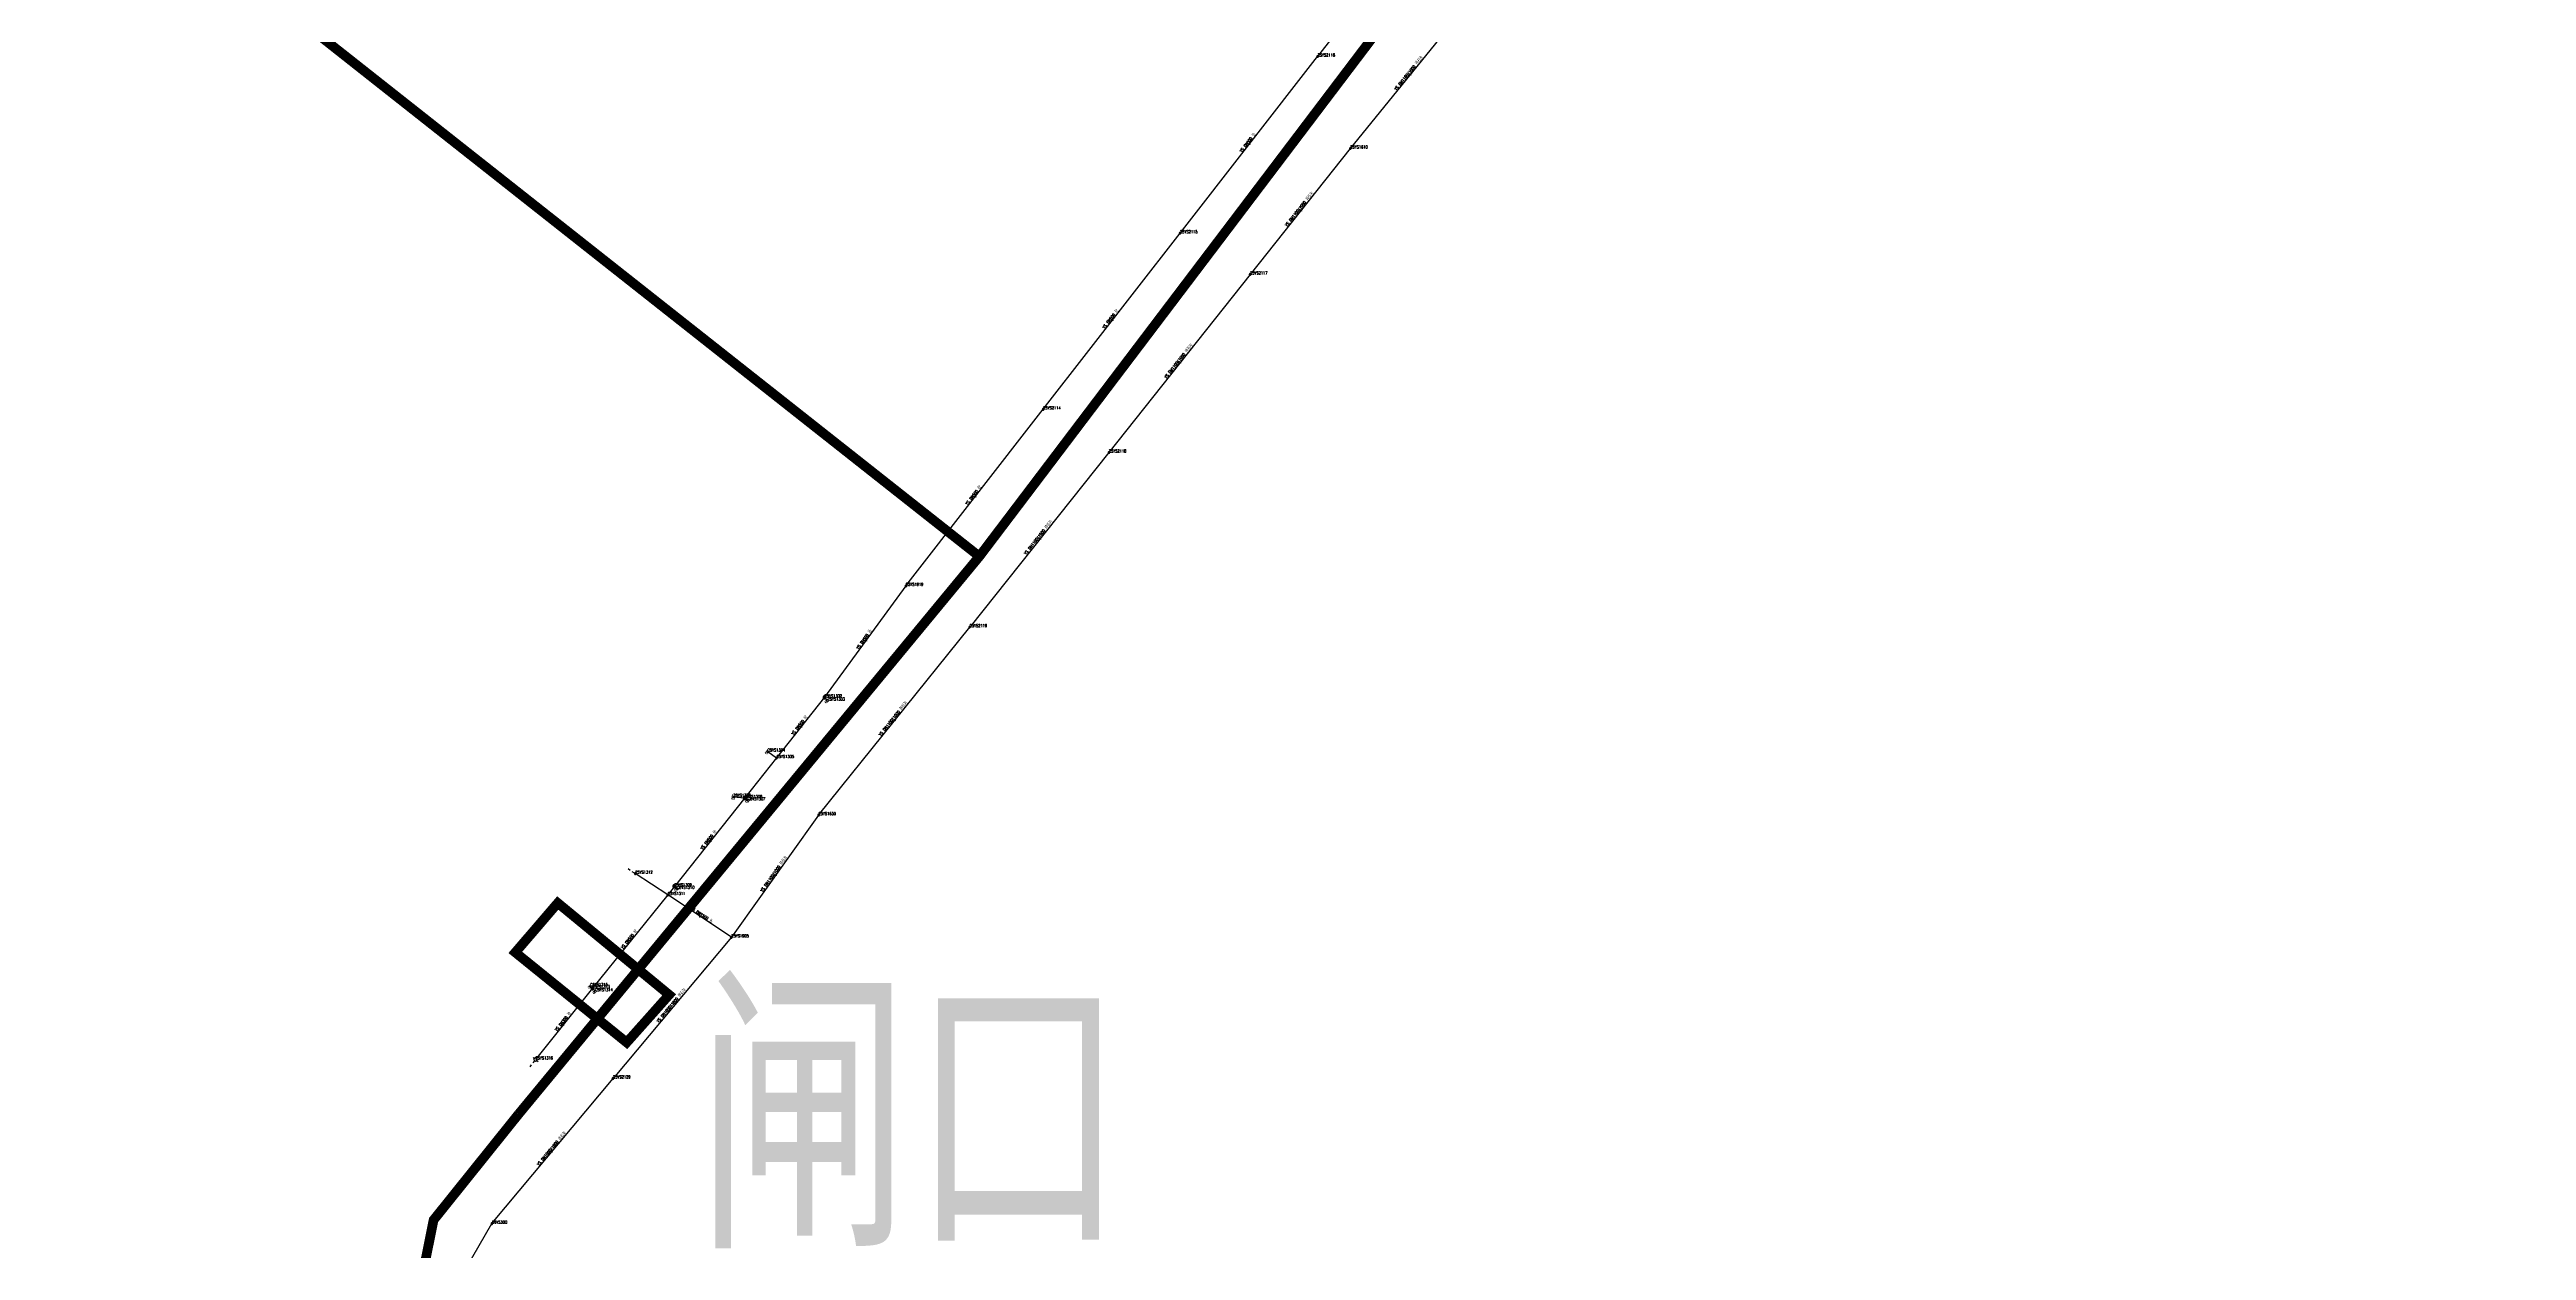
# Model space of a CAD drawing. Extents: x 78813 to 99477, y 2421021 to 2448125.
# Drawn here: x 86270 to 87039, y 2424744 to 2425117 of the extents above; entities that cross this region are included whole.
import ezdxf
from ezdxf.enums import TextEntityAlignment as Align

# ---------------------------------------------------------------- set-up
doc = ezdxf.new("R2010")
doc.units = 0
doc.set_wipeout_variables(frame=1)
doc.layers.get('0').update_dxf_attribs({"linetype": 'CONTINUOUS'})
doc.layers.add('DX_YS', color=42, linetype='CONTINUOUS')
doc.layers.add('道路', color=5, linetype='CONTINUOUS')
doc.layers.add('YSLINE', color=7, linetype='CONTINUOUS', true_color=0xcc9900)
doc.layers.add('道路名称', color=7, linetype='CONTINUOUS', lineweight=0)
doc.styles.add('CcNameZT', font='txt.SHX', dxfattribs={"width": 0.8, "bigfont": 'HZTXT.SHX'})
doc.styles.add('PointNameZT', font='txt.SHX', dxfattribs={"width": 0.8, "bigfont": 'HZTXT.SHX'})
doc.styles.add('宋体0.7', font='', dxfattribs={"width": 0.7})
doc.styles.get('宋体0.7').set_extended_font_data('SimSun')

# ---------------------------------------------------------------- blocks, each defined once
blk = doc.blocks.new('PS雨水井')
blk.add_lwpolyline([(1, 0), (1, 0.1), (1, 0.1), (1, 0.2), (1, 0.3), (0.9, 0.3), (0.9, 0.4), (0.9, 0.5), (0.8, 0.5), (0.8, 0.6), (0.8, 0.6), (0.7, 0.7), (0.7, 0.7), (0.6, 0.8), (0.6, 0.8), (0.5, 0.9), (0.4, 0.9), (0.4, 0.9), (0.3, 1), (0.2, 1), (0.2, 1), (0.1, 1), (0, 1), (0, 1), (-0.1, 1), (-0.2, 1), (-0.2, 1), (-0.3, 1), (-0.4, 0.9), (-0.4, 0.9), (-0.5, 0.9), (-0.6, 0.8), (-0.6, 0.8), (-0.7, 0.7), (-0.7, 0.7), (-0.8, 0.6), (-0.8, 0.6), (-0.8, 0.5), (-0.9, 0.5), (-0.9, 0.4), (-0.9, 0.3), (-1, 0.3), (-1, 0.2), (-1, 0.1), (-1, 0.1), (-1, 0), (-1, -0.1), (-1, -0.1), (-1, -0.2), (-1, -0.3), (-0.9, -0.3), (-0.9, -0.4), (-0.9, -0.5), (-0.8, -0.5), (-0.8, -0.6), (-0.8, -0.6), (-0.7, -0.7), (-0.7, -0.7), (-0.6, -0.8), (-0.6, -0.8), (-0.5, -0.9), (-0.4, -0.9), (-0.4, -0.9), (-0.3, -1), (-0.2, -1), (-0.2, -1), (-0.1, -1), (0, -1), (0, -1), (0.1, -1), (0.2, -1), (0.2, -1), (0.3, -1), (0.4, -0.9), (0.4, -0.9), (0.5, -0.9), (0.6, -0.8), (0.6, -0.8), (0.7, -0.7), (0.7, -0.7), (0.8, -0.6), (0.8, -0.6), (0.8, -0.5), (0.9, -0.5), (0.9, -0.4), (0.9, -0.3), (1, -0.3), (1, -0.2), (1, -0.1), (1, 0)], close=True)
blk.add_wipeout([(1, 0), (1, 0.1), (1, 0.1), (1, 0.2), (1, 0.3), (0.9, 0.3), (0.9, 0.4), (0.9, 0.5), (0.8, 0.5), (0.8, 0.6), (0.8, 0.6), (0.7, 0.7), (0.7, 0.7), (0.6, 0.8), (0.6, 0.8), (0.5, 0.9), (0.4, 0.9), (0.4, 0.9), (0.3, 1), (0.2, 1), (0.2, 1), (0.1, 1), (0, 1), (0, 1), (-0.1, 1), (-0.2, 1), (-0.2, 1), (-0.3, 1), (-0.4, 0.9), (-0.4, 0.9), (-0.5, 0.9), (-0.6, 0.8), (-0.6, 0.8), (-0.7, 0.7), (-0.7, 0.7), (-0.8, 0.6), (-0.8, 0.6), (-0.8, 0.5), (-0.9, 0.5), (-0.9, 0.4), (-0.9, 0.3), (-1, 0.3), (-1, 0.2), (-1, 0.1), (-1, 0.1), (-1, 0), (-1, -0.1), (-1, -0.1), (-1, -0.2), (-1, -0.3), (-0.9, -0.3), (-0.9, -0.4), (-0.9, -0.5), (-0.8, -0.5), (-0.8, -0.6), (-0.8, -0.6), (-0.7, -0.7), (-0.7, -0.7), (-0.6, -0.8), (-0.6, -0.8), (-0.5, -0.9), (-0.4, -0.9), (-0.4, -0.9), (-0.3, -1), (-0.2, -1), (-0.2, -1), (-0.1, -1), (0, -1), (0, -1), (0.1, -1), (0.2, -1), (0.2, -1), (0.3, -1), (0.4, -0.9), (0.4, -0.9), (0.5, -0.9), (0.6, -0.8), (0.6, -0.8), (0.7, -0.7), (0.7, -0.7), (0.8, -0.6), (0.8, -0.6), (0.8, -0.5), (0.9, -0.5), (0.9, -0.4), (0.9, -0.3), (1, -0.3), (1, -0.2), (1, -0.1)])
for p, q in [((-1, 0), (0, 0)), ((-0.9, 0.5), (0, 0.5)), ((0, 1), (0, 0)), ((0, 0.5), (0.9, 0.5)), ((0, 0), (0, -1)), ((0, 0), (1, 0)), ((-0.9, -0.5), (0, -0.5)), ((0, -0.5), (0.9, -0.5))]:
    blk.add_line(p, q)
blk = doc.blocks.new('GC546')
at = {"color": 0}
for p in [(0.866, 0.5), (0.866, -0.5)]:
    blk.add_line(p, (0, 0), dxfattribs=at)
blk = doc.blocks.new('PS预留口')
blk.add_lwpolyline([(4.2, 0), (5.8, 0)])
blk.add_wipeout([(1, 0), (1, 0.1), (1, 0.1), (1, 0.2), (1, 0.3), (0.9, 0.3), (0.9, 0.4), (0.9, 0.5), (0.8, 0.5), (0.8, 0.6), (0.8, 0.6), (0.7, 0.7), (0.7, 0.7), (0.6, 0.8), (0.6, 0.8), (0.5, 0.9), (0.4, 0.9), (0.4, 0.9), (0.3, 1), (0.2, 1), (0.2, 1), (0.1, 1), (0, 1), (0, 1), (-0.1, 1), (-0.2, 1), (-0.2, 1), (-0.3, 1), (-0.4, 0.9), (-0.4, 0.9), (-0.5, 0.9), (-0.6, 0.8), (-0.6, 0.8), (-0.7, 0.7), (-0.7, 0.7), (-0.8, 0.6), (-0.8, 0.6), (-0.8, 0.5), (-0.9, 0.5), (-0.9, 0.4), (-0.9, 0.3), (-1, 0.3), (-1, 0.2), (-1, 0.1), (-1, 0.1), (-1, 0), (-1, -0.1), (-1, -0.1), (-1, -0.2), (-1, -0.3), (-0.9, -0.3), (-0.9, -0.4), (-0.9, -0.5), (-0.8, -0.5), (-0.8, -0.6), (-0.8, -0.6), (-0.7, -0.7), (-0.7, -0.7), (-0.6, -0.8), (-0.6, -0.8), (-0.5, -0.9), (-0.4, -0.9), (-0.4, -0.9), (-0.3, -1), (-0.2, -1), (-0.2, -1), (-0.1, -1), (0, -1), (0, -1), (0.1, -1), (0.2, -1), (0.2, -1), (0.3, -1), (0.4, -0.9), (0.4, -0.9), (0.5, -0.9), (0.6, -0.8), (0.6, -0.8), (0.7, -0.7), (0.7, -0.7), (0.8, -0.6), (0.8, -0.6), (0.8, -0.5), (0.9, -0.5), (0.9, -0.4), (0.9, -0.3), (1, -0.3), (1, -0.2), (1, -0.1)])
blk.add_line((1, 0), (2.6, 0))
blk.add_lwpolyline([(1, 0), (1, 0.1), (1, 0.1), (1, 0.2), (1, 0.3), (0.9, 0.3), (0.9, 0.4), (0.9, 0.5), (0.8, 0.5), (0.8, 0.6), (0.8, 0.6), (0.7, 0.7), (0.7, 0.7), (0.6, 0.8), (0.6, 0.8), (0.5, 0.9), (0.4, 0.9), (0.4, 0.9), (0.3, 1), (0.2, 1), (0.2, 1), (0.1, 1), (0, 1), (0, 1), (-0.1, 1), (-0.2, 1), (-0.2, 1), (-0.3, 1), (-0.4, 0.9), (-0.4, 0.9), (-0.5, 0.9), (-0.6, 0.8), (-0.6, 0.8), (-0.7, 0.7), (-0.7, 0.7), (-0.8, 0.6), (-0.8, 0.6), (-0.8, 0.5), (-0.9, 0.5), (-0.9, 0.4), (-0.9, 0.3), (-1, 0.3), (-1, 0.2), (-1, 0.1), (-1, 0.1), (-1, 0), (-1, -0.1), (-1, -0.1), (-1, -0.2), (-1, -0.3), (-0.9, -0.3), (-0.9, -0.4), (-0.9, -0.5), (-0.8, -0.5), (-0.8, -0.6), (-0.8, -0.6), (-0.7, -0.7), (-0.7, -0.7), (-0.6, -0.8), (-0.6, -0.8), (-0.5, -0.9), (-0.4, -0.9), (-0.4, -0.9), (-0.3, -1), (-0.2, -1), (-0.2, -1), (-0.1, -1), (0, -1), (0, -1), (0.1, -1), (0.2, -1), (0.2, -1), (0.3, -1), (0.4, -0.9), (0.4, -0.9), (0.5, -0.9), (0.6, -0.8), (0.6, -0.8), (0.7, -0.7), (0.7, -0.7), (0.8, -0.6), (0.8, -0.6), (0.8, -0.5), (0.9, -0.5), (0.9, -0.4), (0.9, -0.3), (1, -0.3), (1, -0.2), (1, -0.1), (1, 0)], close=True)
for points in [[(0, 1), (0, 2)], [(0, -2), (0, -1)]]:
    blk.add_lwpolyline(points)
blk = doc.blocks.new('PS管线点')
blk.add_wipeout([(0.5, 0), (0.5, 0), (0.5, 0.1), (0.5, 0.1), (0.5, 0.1), (0.5, 0.2), (0.5, 0.2), (0.4, 0.2), (0.4, 0.3), (0.4, 0.3), (0.4, 0.3), (0.4, 0.3), (0.3, 0.4), (0.3, 0.4), (0.3, 0.4), (0.2, 0.4), (0.2, 0.4), (0.2, 0.5), (0.2, 0.5), (0.1, 0.5), (0.1, 0.5), (0.1, 0.5), (0, 0.5), (0, 0.5), (-0.1, 0.5), (-0.1, 0.5), (-0.1, 0.5), (-0.2, 0.5), (-0.2, 0.5), (-0.2, 0.4), (-0.3, 0.4), (-0.3, 0.4), (-0.3, 0.4), (-0.3, 0.4), (-0.4, 0.3), (-0.4, 0.3), (-0.4, 0.3), (-0.4, 0.3), (-0.4, 0.2), (-0.5, 0.2), (-0.5, 0.2), (-0.5, 0.1), (-0.5, 0.1), (-0.5, 0.1), (-0.5, 0), (-0.5, 0), (-0.5, 0), (-0.5, -0.1), (-0.5, -0.1), (-0.5, -0.1), (-0.5, -0.2), (-0.5, -0.2), (-0.4, -0.2), (-0.4, -0.3), (-0.4, -0.3), (-0.4, -0.3), (-0.4, -0.3), (-0.3, -0.4), (-0.3, -0.4), (-0.3, -0.4), (-0.3, -0.4), (-0.2, -0.4), (-0.2, -0.5), (-0.2, -0.5), (-0.1, -0.5), (-0.1, -0.5), (-0.1, -0.5), (0, -0.5), (0, -0.5), (0.1, -0.5), (0.1, -0.5), (0.1, -0.5), (0.2, -0.5), (0.2, -0.5), (0.2, -0.4), (0.2, -0.4), (0.3, -0.4), (0.3, -0.4), (0.3, -0.4), (0.4, -0.3), (0.4, -0.3), (0.4, -0.3), (0.4, -0.3), (0.4, -0.2), (0.5, -0.2), (0.5, -0.2), (0.5, -0.1), (0.5, -0.1), (0.5, -0.1)])
blk.add_lwpolyline([(0.5, 0), (0.5, 0), (0.5, 0.1), (0.5, 0.1), (0.5, 0.1), (0.5, 0.2), (0.5, 0.2), (0.4, 0.2), (0.4, 0.3), (0.4, 0.3), (0.4, 0.3), (0.4, 0.3), (0.3, 0.4), (0.3, 0.4), (0.3, 0.4), (0.2, 0.4), (0.2, 0.4), (0.2, 0.5), (0.2, 0.5), (0.1, 0.5), (0.1, 0.5), (0.1, 0.5), (0, 0.5), (0, 0.5), (-0.1, 0.5), (-0.1, 0.5), (-0.1, 0.5), (-0.2, 0.5), (-0.2, 0.5), (-0.2, 0.4), (-0.3, 0.4), (-0.3, 0.4), (-0.3, 0.4), (-0.3, 0.4), (-0.4, 0.3), (-0.4, 0.3), (-0.4, 0.3), (-0.4, 0.3), (-0.4, 0.2), (-0.5, 0.2), (-0.5, 0.2), (-0.5, 0.1), (-0.5, 0.1), (-0.5, 0.1), (-0.5, 0), (-0.5, 0), (-0.5, 0), (-0.5, -0.1), (-0.5, -0.1), (-0.5, -0.1), (-0.5, -0.2), (-0.5, -0.2), (-0.4, -0.2), (-0.4, -0.3), (-0.4, -0.3), (-0.4, -0.3), (-0.4, -0.3), (-0.3, -0.4), (-0.3, -0.4), (-0.3, -0.4), (-0.3, -0.4), (-0.2, -0.4), (-0.2, -0.5), (-0.2, -0.5), (-0.1, -0.5), (-0.1, -0.5), (-0.1, -0.5), (0, -0.5), (0, -0.5), (0.1, -0.5), (0.1, -0.5), (0.1, -0.5), (0.2, -0.5), (0.2, -0.5), (0.2, -0.4), (0.2, -0.4), (0.3, -0.4), (0.3, -0.4), (0.3, -0.4), (0.4, -0.3), (0.4, -0.3), (0.4, -0.3), (0.4, -0.3), (0.4, -0.2), (0.5, -0.2), (0.5, -0.2), (0.5, -0.1), (0.5, -0.1), (0.5, -0.1), (0.5, 0)], close=True)
blk = doc.blocks.new('PS非普查')
blk.add_lwpolyline([(3.7, 0), (5.3, 0)])
blk.add_wipeout([(0.5, 0), (0.5, 0), (0.5, 0.1), (0.5, 0.1), (0.5, 0.1), (0.5, 0.2), (0.5, 0.2), (0.4, 0.2), (0.4, 0.3), (0.4, 0.3), (0.4, 0.3), (0.4, 0.3), (0.3, 0.4), (0.3, 0.4), (0.3, 0.4), (0.2, 0.4), (0.2, 0.4), (0.2, 0.5), (0.2, 0.5), (0.1, 0.5), (0.1, 0.5), (0.1, 0.5), (0, 0.5), (0, 0.5), (-0.1, 0.5), (-0.1, 0.5), (-0.1, 0.5), (-0.2, 0.5), (-0.2, 0.5), (-0.2, 0.4), (-0.3, 0.4), (-0.3, 0.4), (-0.3, 0.4), (-0.3, 0.4), (-0.4, 0.3), (-0.4, 0.3), (-0.4, 0.3), (-0.4, 0.3), (-0.4, 0.2), (-0.5, 0.2), (-0.5, 0.2), (-0.5, 0.1), (-0.5, 0.1), (-0.5, 0.1), (-0.5, 0), (-0.5, 0), (-0.5, 0), (-0.5, -0.1), (-0.5, -0.1), (-0.5, -0.1), (-0.5, -0.2), (-0.5, -0.2), (-0.4, -0.2), (-0.4, -0.3), (-0.4, -0.3), (-0.4, -0.3), (-0.4, -0.3), (-0.3, -0.4), (-0.3, -0.4), (-0.3, -0.4), (-0.3, -0.4), (-0.2, -0.4), (-0.2, -0.5), (-0.2, -0.5), (-0.1, -0.5), (-0.1, -0.5), (-0.1, -0.5), (0, -0.5), (0, -0.5), (0.1, -0.5), (0.1, -0.5), (0.1, -0.5), (0.2, -0.5), (0.2, -0.5), (0.2, -0.4), (0.2, -0.4), (0.3, -0.4), (0.3, -0.4), (0.3, -0.4), (0.4, -0.3), (0.4, -0.3), (0.4, -0.3), (0.4, -0.3), (0.4, -0.2), (0.5, -0.2), (0.5, -0.2), (0.5, -0.1), (0.5, -0.1), (0.5, -0.1)])
blk.add_line((0.5, 0), (2.1, 0))
blk.add_lwpolyline([(0.5, 0), (0.5, 0), (0.5, 0.1), (0.5, 0.1), (0.5, 0.1), (0.5, 0.2), (0.5, 0.2), (0.4, 0.2), (0.4, 0.3), (0.4, 0.3), (0.4, 0.3), (0.4, 0.3), (0.3, 0.4), (0.3, 0.4), (0.3, 0.4), (0.2, 0.4), (0.2, 0.4), (0.2, 0.5), (0.2, 0.5), (0.1, 0.5), (0.1, 0.5), (0.1, 0.5), (0, 0.5), (0, 0.5), (-0.1, 0.5), (-0.1, 0.5), (-0.1, 0.5), (-0.2, 0.5), (-0.2, 0.5), (-0.2, 0.4), (-0.3, 0.4), (-0.3, 0.4), (-0.3, 0.4), (-0.3, 0.4), (-0.4, 0.3), (-0.4, 0.3), (-0.4, 0.3), (-0.4, 0.3), (-0.4, 0.2), (-0.5, 0.2), (-0.5, 0.2), (-0.5, 0.1), (-0.5, 0.1), (-0.5, 0.1), (-0.5, 0), (-0.5, 0), (-0.5, 0), (-0.5, -0.1), (-0.5, -0.1), (-0.5, -0.1), (-0.5, -0.2), (-0.5, -0.2), (-0.4, -0.2), (-0.4, -0.3), (-0.4, -0.3), (-0.4, -0.3), (-0.4, -0.3), (-0.3, -0.4), (-0.3, -0.4), (-0.3, -0.4), (-0.3, -0.4), (-0.2, -0.4), (-0.2, -0.5), (-0.2, -0.5), (-0.1, -0.5), (-0.1, -0.5), (-0.1, -0.5), (0, -0.5), (0, -0.5), (0.1, -0.5), (0.1, -0.5), (0.1, -0.5), (0.2, -0.5), (0.2, -0.5), (0.2, -0.4), (0.2, -0.4), (0.3, -0.4), (0.3, -0.4), (0.3, -0.4), (0.4, -0.3), (0.4, -0.3), (0.4, -0.3), (0.4, -0.3), (0.4, -0.2), (0.5, -0.2), (0.5, -0.2), (0.5, -0.1), (0.5, -0.1), (0.5, -0.1), (0.5, 0)], close=True)
blk = doc.blocks.new('PS雨篦')
blk.add_lwpolyline([(-1.5, 0.5), (0, 0.5), (1.5, 0.5), (1.5, -0.5), (0, -0.5), (-1.5, -0.5)], close=True)
blk.add_wipeout([(-1.5, 0.5), (0, 0.5), (1.5, 0.5), (1.5, -0.5), (0, -0.5), (-1.5, -0.5)])
for p, q in [((-0.5, -0.5), (-0.5, 0.5)), ((0.5, -0.5), (0.5, 0.5))]:
    blk.add_line(p, q)
blk = doc.blocks.new('测量点')
h = blk.add_hatch(color=256)
edge = h.paths.add_edge_path()
edge.add_arc((0, 0), 0.5, 0, 360)
blk.add_circle((0, 0), 0.5)

msp = doc.modelspace()

# ---------------------------------------------------------------- linework, layer by layer
at = {"layer": '道路', "const_width": 3, "flags": 128}
msp.add_lwpolyline([(86271.17, 2425186.79), (86558.63, 2424959.81)], dxfattribs=at)

# ---------------------------------------------------------------- block references
at = {"layer": 'DX_YS'}
for p, xscale, yscale, zscale, rotation in [((86692.34, 2425109.34, 3.47), 0.5000000000248985, 0.5, 0.5, 50.90666430980649), ((86642.36, 2425087.79, 3.7), 0.5000000000588567, 0.5, 0.5, 52.09829965047166), ((86658.34, 2425067.08, 3.29), 0.4999999999475965, 0.5, 0.5, 51.50288924785326), ((86599.73, 2425032.95, 3.45), 0.5000000001752632, 0.5, 0.5, 52.17531344265701), ((86620.82, 2425019.81, 3.12), 0.5000000001353839, 0.5, 0.5, 51.59717233039213), ((86557.13, 2424978.11, 3.19), 0.4999999998999258, 0.5, 0.5, 52.14351512024007), ((86577.25, 2424965, 2.93), 0.4999999999457559, 0.5, 0.5, 51.42878042944651), ((86523.17, 2424933.34, 3.21), 0.4999999999775789, 0.5, 0.5, 53.91078749982909), ((86532.14, 2424908.64, 2.73), 0.5000000000001819, 0.5000000000001819, 0.5000000000001819, 51.22850467248295), ((86503.08, 2424906.59, 3.33), 0.4999999998644653, 0.5, 0.5, 51.65754457164911), ((86474.82, 2424870.97, 3.22), 0.4999999999248049, 0.5, 0.5, 51.45581149559492), ((86495.11, 2424860.41, 2.31), 0.4999999998526425, 0.5, 0.5, 54.52569077351306), ((86471.7, 2424847.98, 1.96), 0.5000000000017473, 0.5, 0.5, 326.3340451666082), ((86429.55, 2424814.49, 3.86), 0.4999999999180302, 0.5, 0.5, 231.4042368383436), ((86425.97, 2424774.96, 2.53), 0.5000000001775408, 0.5, 0.5, 230.1856945268872)]:
    msp.add_blockref('GC546', p, dxfattribs=dict(at, xscale=xscale, yscale=yscale, zscale=zscale, rotation=rotation))

# ---------------------------------------------------------------- texts
at = {"layer": 'DX_YS', "style": 'PointNameZT', "width": 0.8}
for s, p in [('25YS2116', (86663.74, 2425115.25, 3.83)), ('25YS1610', (86673.92, 2425086.66, 3.35)), ('25YS2115', (86620.99, 2425060.33, 3.57)), ('25YS2117', (86642.77, 2425047.49, 3.22)), ('25YS2114', (86578.47, 2425005.56, 3.32)), ('25YS2118', (86598.88, 2424992.13, 3.03)), ('25YS1919', (86535.79, 2424950.66, 3.06)), ('25YS2119', (86555.62, 2424937.87, 2.83)), ('25YS1302', (86510.55, 2424916.03, 3.36)), ('25YS1303', (86511.45, 2424915.01, 3.88)), ('25YS1304', (86492.85, 2424899.15, 4.06)), ('25YS1305', (86495.61, 2424897.15, 3.31)), ('25YS1308', (86482.16, 2424885.06, 4.01)), ('25YS1306', (86485.76, 2424884.71, 3.28)), ('25YS1307', (86486.71, 2424884.01, 3.93)), ('25YS1630', (86508.65, 2424879.41, 2.62)), ('25YS1312', (86451.66, 2424861.19, 2.13)), ('25YS1311', (86461.83, 2424854.56, 1.92)), ('25YS1309', (86463.87, 2424857.23, 2.05)), ('25YS1310', (86464.67, 2424856.47, 4.61)), ('25YS1905', (86481.57, 2424841.4, 1.99)), ('25YS1315', (86437.72, 2424826.24, 3.79)), ('25YS1313', (86438.4, 2424825.58, 3.79)), ('25YS1314', (86439.29, 2424824.62, 4.22)), ('25YS1316', (86420.7, 2424803.41, 3.93)), ('25YS2129', (86444.8, 2424797.54, 2.34)), ('26YS300', (86407.15, 2424752.38, 2.71))]:
    msp.add_text(s, height=0.9, dxfattribs=at).set_placement(p)
at = {"layer": 'DX_YS', "style": 'CcNameZT', "width": 0.8}
for s, rotation, p in [(' YS DN1100X1000 砖石沟', 50.90666, (86692.15, 2425109.5, 3.59)), (' YS DN500 砼', 52.0983, (86642.17, 2425087.94, 3.83)), (' YS DN1100X1000 砖石沟', 51.50289, (86658.15, 2425067.23, 3.35)), (' YS DN500 砼', 52.17531, (86599.53, 2425033.1, 3.57)), (' YS DN1100X1000 砖石沟', 51.59717, (86620.63, 2425019.97, 3.22)), (' YS DN500 砼', 52.14352, (86556.93, 2424978.26, 3.32)), (' YS DN1100X1000 砖石沟', 51.42878, (86577.05, 2424965.16, 3.03)), (' YS DN500 砼', 53.91079, (86522.97, 2424933.49, 3.06)), (' YS DN500 砼', 51.65754, (86502.89, 2424906.74, 3.36)), (' YS DN1100X1000 砖石沟', 51.2285, (86531.94, 2424908.8, 2.83)), (' YS DN500 砼', 51.45581, (86474.62, 2424871.12, 3.28)), (' YS DN1100X1000 砖石沟', 54.52569, (86494.91, 2424860.55, 2.62)), (' YS DN1500 砼', 326.33405, (86471.84, 2424848.19, 1.99)), (' YS DN500 砼', 51.04605, (86449.92, 2424840.22, 3.43)), (' YS DN1000X1800 砖石沟', 50.02269, (86462.99, 2424819.63, 2.34)), (' YS DN300 砼', 51.40424, (86429.36, 2424814.65, 3.93)), (' YS DN1000X1800 砖石沟', 50.18569, (86425.78, 2424775.12, 2.71))]:
    msp.add_text(s, height=0.9, rotation=rotation, dxfattribs=at).set_placement(p, align=Align.CENTER)
at = {"layer": '道路名称', "style": '宋体0.7', "width": 0.7}
msp.add_text('闸口', height=70, dxfattribs=at).set_placement((86470.45, 2424752.28))

# ---------------------------------------------------------------- next in the draw order: block references
at = {"layer": 'DX_YS', "xscale": 0.5, "yscale": 0.5, "zscale": 0.5}
for name, p in [('PS管线点', (86663.74, 2425115.25, 3.83)), ('PS管线点', (86673.92, 2425086.66, 3.35)), ('PS管线点', (86620.99, 2425060.33, 3.57)), ('PS管线点', (86642.77, 2425047.49, 3.22)), ('PS管线点', (86578.47, 2425005.56, 3.32)), ('PS管线点', (86598.88, 2424992.13, 3.03)), ('PS管线点', (86535.79, 2424950.66, 3.06)), ('PS管线点', (86555.62, 2424937.87, 2.83)), ('PS雨水井', (86510.55, 2424916.03, 3.36)), ('PS管线点', (86495.61, 2424897.15, 3.31)), ('PS雨水井', (86485.76, 2424884.71, 3.28)), ('PS管线点', (86508.65, 2424879.41, 2.62)), ('PS雨水井', (86463.87, 2424857.23, 2.05)), ('PS管线点', (86481.57, 2424841.4, 1.99)), ('PS雨水井', (86438.4, 2424825.58, 3.79)), ('PS管线点', (86444.8, 2424797.54, 2.34)), ('PS管线点', (86407.15, 2424752.38, 2.71))]:
    msp.add_blockref(name, p, dxfattribs=at)
at = {"layer": 'DX_YS', "yscale": 0.5, "zscale": 0.5}
for name, p, xscale, rotation in [('PS非普查', (86451.66, 2424861.19, 2.13), 0.4999999999659277, 146.8831590831655), ('PS预留口', (86420.7, 2424803.41, 3.93), 0.4999999999180302, 231.4042368383436)]:
    msp.add_blockref(name, p, dxfattribs=dict(at, xscale=xscale, rotation=rotation))

# ---------------------------------------------------------------- next in the draw order: linework, layer by layer
at = {"layer": 'YSLINE'}
for p, q in [((86694.69, 2425155.09, 4.01), (86663.74, 2425115.25, 3.83)), ((86710.77, 2425132.01, 3.59), (86673.92, 2425086.66, 3.35)), ((86620.99, 2425060.33, 3.57), (86663.74, 2425115.25, 3.83)), ((86673.92, 2425086.66, 3.35), (86642.77, 2425047.49, 3.22)), ((86578.47, 2425005.56, 3.32), (86620.99, 2425060.33, 3.57)), ((86642.77, 2425047.49, 3.22), (86598.88, 2424992.13, 3.03)), ((86535.79, 2424950.66, 3.06), (86578.47, 2425005.56, 3.32)), ((86598.88, 2424992.13, 3.03), (86555.62, 2424937.87, 2.83)), ((86390.06, 2424722.93, 3.06), (86407.15, 2424752.38, 2.71))]:
    msp.add_line(p, q, dxfattribs=at)
at = {"layer": '道路', "const_width": 3, "flags": 128}
msp.add_lwpolyline([(86415.4, 2424786.38), (86389.02, 2424753.5), (86372.88, 2424673.48)], dxfattribs=at)

# ---------------------------------------------------------------- next in the draw order: block references
at = {"layer": 'DX_YS', "yscale": 0.5, "zscale": 0.5}
for p, xscale, rotation in [((86511.45, 2424915.01, 3.88), 0.4999999998782307, 41.42366560860068), ((86492.85, 2424899.15, 4.06), 0.4999999999021875, 233.9664531617202), ((86486.71, 2424884.01, 3.93), 0.499999999835987, 53.54102813892073), ((86439.29, 2424824.62, 4.22), 0.499999999976183, 43.10018401714739)]:
    msp.add_blockref('PS雨篦', p, dxfattribs=dict(at, xscale=xscale, rotation=rotation))
at = {"layer": 'DX_YS', "xscale": 0.5, "yscale": 0.5, "zscale": 0.5}
for name, p in [('PS管线点', (86461.83, 2424854.56, 1.92)), ('测量点', (86481.57, 2424841.4, 1.99)), ('测量点', (86444.8, 2424797.54, 2.34))]:
    msp.add_blockref(name, p, dxfattribs=at)

# ---------------------------------------------------------------- next in the draw order: linework, layer by layer
at = {"layer": 'YSLINE'}
for p, q in [((86535.79, 2424950.66, 3.06), (86510.55, 2424916.03, 3.36)), ((86508.65, 2424879.41, 2.62), (86555.62, 2424937.87, 2.83)), ((86510.55, 2424916.03, 3.36), (86495.61, 2424897.15, 3.31)), ((86511.45, 2424915.01, 3.88), (86510.55, 2424916.03, 3.73)), ((86492.85, 2424899.15, 4.06), (86495.61, 2424897.15, 4.01))]:
    msp.add_line(p, q, dxfattribs=at)

# ---------------------------------------------------------------- next in the draw order: block references
at = {"layer": 'DX_YS', "yscale": 0.5, "zscale": 0.5}
for p, xscale, rotation in [((86482.16, 2424885.06, 4.01), 0.4999999998513027, 264.4105327535406), ((86464.67, 2424856.47, 4.61), 0.4999999999231606, 46.50261571617716), ((86437.72, 2424826.24, 3.79), 0.5000000000498281, 225.8538232348365)]:
    msp.add_blockref('PS雨篦', p, dxfattribs=dict(at, xscale=xscale, rotation=rotation))
at = {"layer": 'DX_YS', "xscale": 0.5, "yscale": 0.5, "zscale": 0.5}
for p in [(86481.57, 2424841.4, 1.99), (86444.8, 2424797.54, 2.34)]:
    msp.add_blockref('PS管线点', p, dxfattribs=at)

# ---------------------------------------------------------------- next in the draw order: linework, layer by layer
at = {"layer": 'YSLINE'}
for p, q in [((86495.61, 2424897.15, 3.31), (86485.76, 2424884.71, 3.28)), ((86482.16, 2424885.06, 4.01), (86485.76, 2424884.71, 3.95)), ((86508.65, 2424879.41, 2.62), (86481.57, 2424841.4, 1.99)), ((86486.71, 2424884.01, 3.93), (86485.76, 2424884.71, 3.88)), ((86481.57, 2424841.4, 1.99), (86444.8, 2424797.54, 2.34)), ((86407.15, 2424752.38, 2.71), (86444.8, 2424797.54, 2.34))]:
    msp.add_line(p, q, dxfattribs=at)

# ---------------------------------------------------------------- next in the draw order: block references
at = {"layer": 'DX_YS', "xscale": 0.5, "yscale": 0.5, "zscale": 0.5}
for p in [(86461.83, 2424854.56, 1.92), (86438.4, 2424825.58, 3.43)]:
    msp.add_blockref('测量点', p, dxfattribs=at)

# ---------------------------------------------------------------- next in the draw order: block references
for name, p in [('PS管线点', (86461.83, 2424854.56, 1.92)), ('PS雨水井', (86438.4, 2424825.58, 3.43))]:
    msp.add_blockref(name, p, dxfattribs=at)

# ---------------------------------------------------------------- next in the draw order: linework, layer by layer
at = {"layer": 'YSLINE'}
for p, q in [((86485.76, 2424884.71, 3.28), (86463.87, 2424857.23, 3.15)), ((86461.83, 2424854.56, 1.92), (86438.4, 2424825.58, 3.43)), ((86461.83, 2424854.56, 1.92), (86451.66, 2424861.19, 2.13)), ((86463.87, 2424857.23, 2.05), (86461.83, 2424854.56, 1.92)), ((86481.57, 2424841.4, 1.99), (86461.83, 2424854.56, 1.92)), ((86464.67, 2424856.47, 4.61), (86463.87, 2424857.23, 4.16)), ((86438.4, 2424825.58, 3.79), (86420.7, 2424803.41, 3.93)), ((86437.72, 2424826.24, 3.79), (86438.4, 2424825.58, 3.78)), ((86439.29, 2424824.62, 4.22), (86438.4, 2424825.58, 3.87))]:
    msp.add_line(p, q, dxfattribs=at)
at = {"layer": '道路', "const_width": 3, "flags": 128}
msp.add_lwpolyline([(88490.91, 2428368.35), (88490.91, 2428368.35), (88226.56, 2427927.88), (88131.21, 2427530.81), (88117.83, 2427492.03), (88101.37, 2427461.64), (88070.6, 2427421.29), (87668.89, 2426919.76), (87439.34, 2426693.08), (87352.3, 2426587.72), (87304.07, 2426512.14), (87188.07, 2426317.77), (87054.17, 2426150.46), (86855.86, 2425902.41), (86705.55, 2425761.42), (86651.34, 2425663.59), (86724.11, 2425293.11), (86732.47, 2425238.52), (86722.35, 2425175.95), (86558.63, 2424959.81), (86415.4, 2424786.38)], dxfattribs=at)
at = {"layer": '道路', "linetype": 'Continuous', "const_width": 3, "flags": 128}
msp.add_lwpolyline([(86427.61, 2424852.06), (86414.42, 2424836.69), (86449.04, 2424808.69), (86462.23, 2424823.51)], close=True, dxfattribs=at)

doc.saveas('drawing.dxf')
